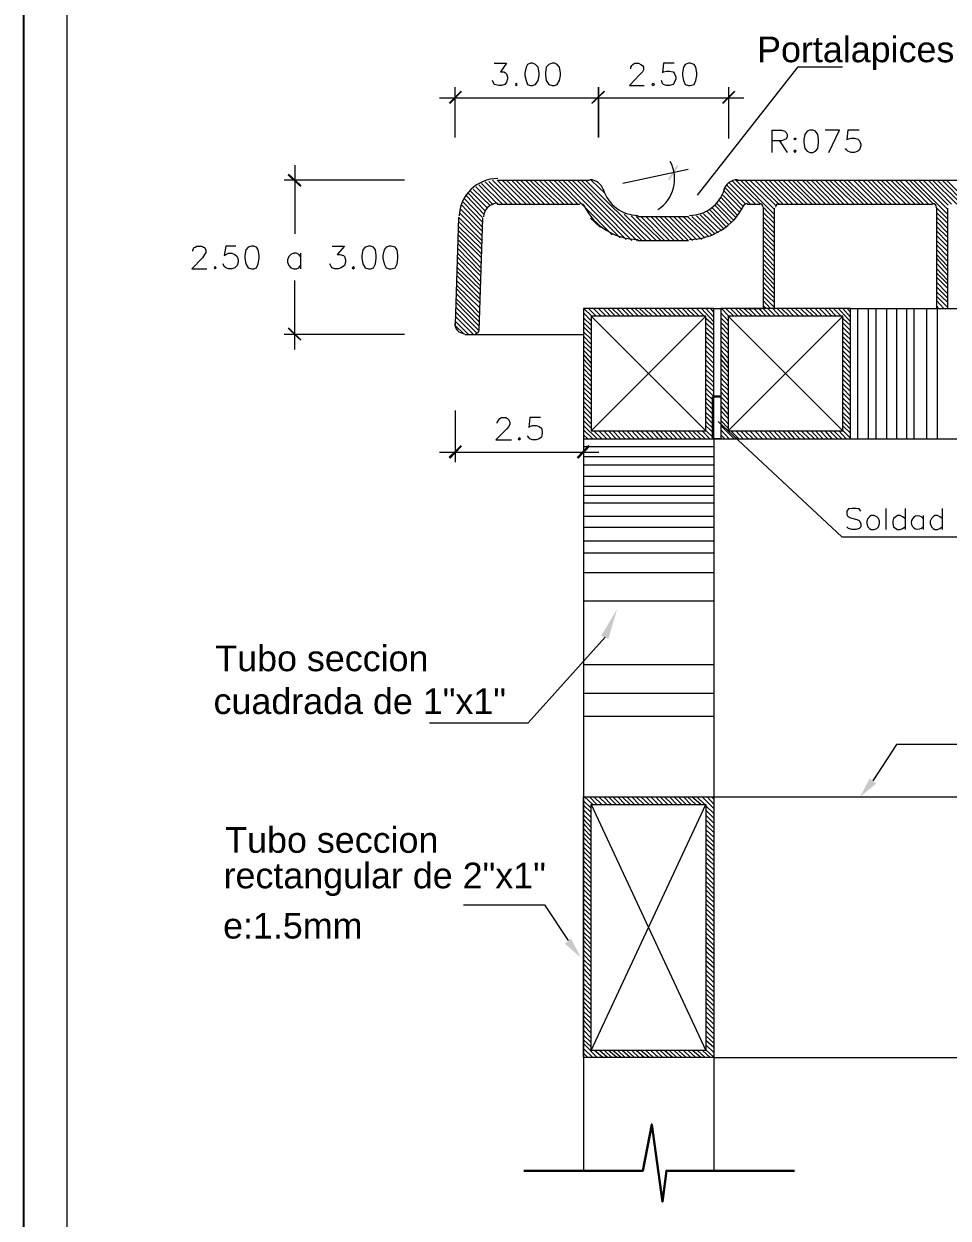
# Model space of a CAD drawing. Header units: inches. Extents: x 0.02 to 5.35, y 0.04 to 3.46.
# Drawn here: x 0.025 to 0.927, y 0.713 to 1.879 of the extents above; entities that cross this region are included whole.
import ezdxf

# ---------------------------------------------------------------- set-up
doc = ezdxf.new("R2010")
doc.units = ezdxf.units.IN
doc.header["$MEASUREMENT"] = 0
for name, color, linetype in [('PDF_PDF3_PDF8_0', 7, 'Continuous'), ('PDF_PDF3_PDF8_COTAS', 7, 'Continuous'), ('PDF_PDF3_PDF8_COTAS-01', 7, 'Continuous'), ('PDF_PDF3_PDF8_TEXTO', 7, 'Continuous'), ('PDF_Texto', 7, 'Continuous')]:
    doc.layers.add(name, color=color, linetype=linetype)
doc.layers.add('PDF_PDF3_PDF8_PROYECCION 2', color=7, linetype='Continuous', true_color=0x7f7f7f)
doc.styles.add('PDF Arial', font='arial.ttf')

msp = doc.modelspace()

# ---------------------------------------------------------------- linework, layer by layer
msp.add_lwpolyline([(0.0247, 3.4579), (5.3546, 3.4579), (5.3546, 0.038), (0.0247, 0.038)], close=True)
at = {"layer": 'PDF_PDF3_PDF8_0', "lineweight": 18}
for points in [[(0.4838, 1.8401), (0.4958, 1.8401), (0.4898, 1.8319), (0.493, 1.8319), (0.4947, 1.8308), (0.4958, 1.8298), (0.4969, 1.827), (0.4969, 1.8249), (0.4958, 1.8216), (0.4941, 1.8194), (0.4909, 1.8183), (0.4882, 1.8183), (0.4838, 1.8194), (0.4833, 1.8205), (0.4822, 1.8232)], [(0.617, 1.8347), (0.617, 1.8363), (0.6181, 1.8379), (0.6192, 1.839), (0.6208, 1.8401), (0.6246, 1.8401), (0.6268, 1.839), (0.6284, 1.8379), (0.6295, 1.8363), (0.6295, 1.8336), (0.6284, 1.8319), (0.6257, 1.8287), (0.6159, 1.8183), (0.63, 1.8183)], [(0.6594, 1.8401), (0.6491, 1.8401), (0.648, 1.8308), (0.6491, 1.8319), (0.6518, 1.8325), (0.655, 1.8325), (0.6583, 1.8319), (0.6599, 1.8298), (0.661, 1.827), (0.661, 1.8249), (0.6599, 1.8216), (0.6583, 1.8194), (0.655, 1.8183), (0.6518, 1.8183), (0.6491, 1.8194), (0.648, 1.8205), (0.6469, 1.8232)], [(0.7551, 1.7531), (0.7551, 1.7749), (0.7643, 1.7749), (0.7676, 1.7738), (0.7687, 1.7727), (0.7697, 1.7705), (0.7697, 1.7683), (0.7687, 1.7662), (0.7676, 1.7656), (0.7643, 1.7645), (0.7551, 1.7645)], [(0.8105, 1.7531), (0.8208, 1.7749), (0.8067, 1.7749)], [(0.8399, 1.7749), (0.829, 1.7749), (0.8279, 1.7656), (0.829, 1.7662), (0.8323, 1.7672), (0.8355, 1.7672), (0.8388, 1.7662), (0.8404, 1.7645), (0.8415, 1.7613), (0.8415, 1.7596), (0.8404, 1.7558), (0.8388, 1.7542), (0.8355, 1.7531), (0.8323, 1.7531), (0.829, 1.7542), (0.8279, 1.7553), (0.8268, 1.7569)], [(0.7621, 1.7645), (0.7697, 1.7531)], [(0.4871, 1.7259), (0.5768, 1.7259)], [(0.7208, 1.7259), (1.3248, 1.7259)], [(0.4871, 1.7026), (0.5675, 1.7026)], [(0.7306, 1.7026), (0.7431, 1.7026)], [(0.761, 1.7026), (0.9116, 1.7026)], [(0.6235, 1.6906), (0.6735, 1.6906)], [(0.7464, 1.6988), (0.7464, 1.6009)], [(0.7572, 1.6988), (0.7572, 1.6009)], [(0.9154, 1.6988), (0.9154, 1.6009)], [(0.9263, 1.6988), (0.9263, 1.6009)], [(0.449, 1.6895), (0.4458, 1.5851)], [(0.4724, 1.689), (0.4686, 1.5792)], [(0.6235, 1.6672), (0.6735, 1.6672)], [(0.1897, 1.6569), (0.1897, 1.658), (0.1908, 1.6602), (0.1919, 1.6607), (0.1935, 1.6618), (0.1984, 1.6618), (0.2, 1.6607), (0.2011, 1.6602), (0.2022, 1.658), (0.2022, 1.6553), (0.2011, 1.6536), (0.199, 1.6504), (0.1886, 1.6395), (0.2033, 1.6395)], [(0.2316, 1.6618), (0.2218, 1.6618), (0.2202, 1.6525), (0.2218, 1.6536), (0.2245, 1.6547), (0.2278, 1.6547), (0.2305, 1.6536), (0.2327, 1.6515), (0.2337, 1.6482), (0.2337, 1.646), (0.2327, 1.6428), (0.2305, 1.6406), (0.2278, 1.6395), (0.2245, 1.6395), (0.2218, 1.6406), (0.2202, 1.6417), (0.2191, 1.6444)], [(0.3256, 1.6618), (0.3376, 1.6618), (0.3305, 1.6536), (0.3332, 1.6536), (0.3365, 1.6525), (0.3376, 1.6515), (0.3387, 1.6482), (0.3387, 1.646), (0.3376, 1.6428), (0.3343, 1.6406), (0.3316, 1.6395), (0.3283, 1.6395), (0.3256, 1.6406), (0.3245, 1.6417), (0.3234, 1.6444)], [(0.2946, 1.6515), (0.293, 1.6536), (0.2908, 1.6547), (0.2881, 1.6547), (0.2854, 1.6536), (0.2832, 1.6515), (0.2821, 1.6482), (0.2821, 1.646), (0.2832, 1.6428), (0.2854, 1.6406), (0.2881, 1.6395), (0.2908, 1.6395), (0.293, 1.6406), (0.2946, 1.6428)], [(0.2946, 1.6547), (0.2946, 1.6395)], [(0.7273, 1.6009), (0.7371, 1.6009)], [(0.7366, 1.6009), (0.7453, 1.6009)], [(0.455, 1.5754), (0.4653, 1.5754)]]:
    msp.add_lwpolyline(points, dxfattribs=at)
for points in [[(0.5191, 1.8401), (0.5164, 1.839), (0.5148, 1.8363), (0.5137, 1.8308), (0.5137, 1.8281), (0.5148, 1.8232), (0.5164, 1.8194), (0.5191, 1.8183), (0.5213, 1.8183), (0.524, 1.8194), (0.5267, 1.8232), (0.5278, 1.8281), (0.5278, 1.8308), (0.5267, 1.8363), (0.524, 1.839), (0.5213, 1.8401)], [(0.5403, 1.8401), (0.5371, 1.839), (0.5344, 1.8363), (0.5338, 1.8308), (0.5338, 1.8281), (0.5344, 1.8232), (0.5371, 1.8194), (0.5403, 1.8183), (0.5425, 1.8183), (0.5452, 1.8194), (0.5474, 1.8232), (0.5485, 1.8281), (0.5485, 1.8308), (0.5474, 1.8363), (0.5452, 1.839), (0.5425, 1.8401)], [(0.6735, 1.8401), (0.6703, 1.839), (0.6686, 1.8363), (0.6675, 1.8308), (0.6675, 1.8281), (0.6686, 1.8232), (0.6703, 1.8194), (0.6735, 1.8183), (0.6752, 1.8183), (0.679, 1.8194), (0.6806, 1.8232), (0.6817, 1.8281), (0.6817, 1.8308), (0.6806, 1.8363), (0.679, 1.839), (0.6752, 1.8401)], [(0.505, 1.8205), (0.5045, 1.8194), (0.505, 1.8183), (0.5061, 1.8194)], [(0.6387, 1.8205), (0.6376, 1.8194), (0.6387, 1.8183), (0.6404, 1.8194)], [(0.792, 1.7749), (0.7893, 1.7738), (0.7871, 1.7705), (0.786, 1.7656), (0.786, 1.7624), (0.7871, 1.7569), (0.7893, 1.7542), (0.792, 1.7531), (0.7947, 1.7531), (0.7975, 1.7542), (0.7996, 1.7569), (0.8002, 1.7624), (0.8002, 1.7656), (0.7996, 1.7705), (0.7975, 1.7738), (0.7947, 1.7749)], [(0.7773, 1.7672), (0.7763, 1.7662), (0.7773, 1.7656), (0.7784, 1.7662)], [(0.7773, 1.7553), (0.7763, 1.7542), (0.7773, 1.7531), (0.7784, 1.7542)], [(0.2468, 1.6618), (0.2435, 1.6607), (0.2414, 1.658), (0.2403, 1.6525), (0.2403, 1.6498), (0.2414, 1.6444), (0.2435, 1.6406), (0.2468, 1.6395), (0.249, 1.6395), (0.2517, 1.6406), (0.2533, 1.6444), (0.2544, 1.6498), (0.2544, 1.6525), (0.2533, 1.658), (0.2517, 1.6607), (0.249, 1.6618)], [(0.361, 1.6618), (0.3577, 1.6607), (0.3555, 1.658), (0.3544, 1.6525), (0.3544, 1.6498), (0.3555, 1.6444), (0.3577, 1.6406), (0.361, 1.6395), (0.3631, 1.6395), (0.3658, 1.6406), (0.368, 1.6444), (0.3686, 1.6498), (0.3686, 1.6525), (0.368, 1.658), (0.3658, 1.6607), (0.3631, 1.6618)], [(0.3811, 1.6618), (0.3783, 1.6607), (0.3762, 1.658), (0.3751, 1.6525), (0.3751, 1.6498), (0.3762, 1.6444), (0.3783, 1.6406), (0.3811, 1.6395), (0.3832, 1.6395), (0.387, 1.6406), (0.3892, 1.6444), (0.3898, 1.6498), (0.3898, 1.6525), (0.3892, 1.658), (0.387, 1.6607), (0.3832, 1.6618)], [(0.2115, 1.6417), (0.2104, 1.6406), (0.2115, 1.6395), (0.2125, 1.6406)], [(0.3463, 1.6417), (0.3452, 1.6406), (0.3463, 1.6395), (0.3474, 1.6406)]]:
    msp.add_lwpolyline(points, close=True, dxfattribs=at)
at = {"layer": 'PDF_PDF3_PDF8_0', "lineweight": 13}
for points in [[(0.6822, 1.7113), (0.7806, 1.8368), (0.8236, 1.8368)], [(0.4458, 1.7678), (0.4458, 1.8167)], [(0.5855, 1.8167), (0.5855, 1.7678), (0.5855, 1.8167)], [(0.7127, 1.7667), (0.7127, 1.8167)], [(0.4305, 1.8064), (0.6001, 1.8064)], [(0.5702, 1.8064), (0.7273, 1.8064)], [(0.2892, 1.7406), (0.2892, 1.6737)], [(0.6094, 1.7232), (0.673, 1.7368)], [(0.3963, 1.7259), (0.2789, 1.7259)], [(0.2892, 1.5607), (0.2892, 1.6281)], [(0.3963, 1.5754), (0.2789, 1.5754)], [(0.7023, 1.4906), (0.823, 1.378)], [(0.4207, 1.1965), (0.517, 1.1965), (0.592, 1.2802)], [(0.9556, 1.1753), (0.8763, 1.1753), (0.8535, 1.1399)], [(0.4539, 1.0187), (0.5327, 1.0187), (0.5561, 0.9839)]]:
    msp.add_lwpolyline(points, dxfattribs=at)
at = {"layer": 'PDF_PDF3_PDF8_0', "lineweight": 5}
for points in [[(0.5708, 1.4737), (0.5708, 0.7594)], [(0.698, 1.4737), (0.698, 0.7594)], [(0.8317, 1.4737), (1.3248, 1.4737)], [(0.698, 1.1242), (1.3242, 1.1242)], [(0.698, 0.8698), (1.3242, 0.8698)]]:
    msp.add_lwpolyline(points, dxfattribs=at)
at = {"layer": 'PDF_PDF3_PDF8_0', "lineweight": 13}
msp.add_arc((0.6243, 1.7273), 0.0356, 302.5964, 28.526, dxfattribs=at)
at = {"layer": 'PDF_PDF3_PDF8_0', "lineweight": 18}
for centre, radius, start, end in [((0.4873, 1.6898), 0.0378, 90, 178.0005), ((0.577, 1.7126), 0.0139, 16.5998, 90.0003), ((0.7211, 1.7126), 0.0139, 90, 163.3997), ((0.6243, 1.7273), 0.0356, 196.6003, 270), ((0.6743, 1.7273), 0.0356, 270, 343.3997), ((0.4873, 1.6898), 0.0139, 90, 178.0005), ((0.5678, 1.6985), 0.00462, 26.3892, 90), ((0.7309, 1.6985), 0.00462, 90, 153.6108), ((0.7428, 1.6996), 0.00353, 1.3018, 90.0001), ((0.7619, 1.6996), 0.00353, 89.9999, 178.6982), ((0.9119, 1.6996), 0.00353, 1.3018, 90.0001), ((0.6243, 1.7273), 0.059, 206.3893, 269.9999), ((0.6743, 1.7273), 0.059, 270.0001, 333.6107), ((0.4547, 1.586), 0.00951, 178.006, 269.9945), ((0.4656, 1.58), 0.00353, 268.7091, 356.7097)]:
    msp.add_arc(centre, radius, start, end, dxfattribs=at)
at = {"layer": 'PDF_PDF3_PDF8_0', "transparency": 33554559}
for points in [[(0.4512, 1.8134), (0.4409, 1.8004), (0.4392, 1.8015)], [(0.4523, 1.8124), (0.4512, 1.8134), (0.4409, 1.8004)], [(0.5784, 1.8015), (0.5795, 1.8004), (0.5909, 1.8134)], [(0.5909, 1.8134), (0.5795, 1.8004), (0.5784, 1.8015)], [(0.5795, 1.8004), (0.5909, 1.8134), (0.592, 1.8124)], [(0.592, 1.8124), (0.5909, 1.8134), (0.5795, 1.8004)], [(0.7061, 1.8015), (0.7072, 1.8004), (0.7181, 1.8134)], [(0.7072, 1.8004), (0.7181, 1.8134), (0.7192, 1.8124)], [(0.6534, 1.727), (0.655, 1.7259), (0.6621, 1.7406)], [(0.655, 1.7259), (0.6621, 1.7406), (0.6637, 1.7401)], [(0.2957, 1.721), (0.2821, 1.7308), (0.2832, 1.7325)], [(0.2946, 1.7194), (0.2957, 1.721), (0.2821, 1.7308)], [(0.2832, 1.5824), (0.2821, 1.5813), (0.2957, 1.5705)], [(0.2821, 1.5813), (0.2957, 1.5705), (0.2946, 1.5694)], [(0.4512, 1.4677), (0.4409, 1.4541), (0.4392, 1.4558)], [(0.4523, 1.4661), (0.4512, 1.4677), (0.4409, 1.4541)], [(0.5643, 1.4558), (0.5659, 1.4541), (0.5757, 1.4677)], [(0.5659, 1.4541), (0.5757, 1.4677), (0.5773, 1.4661)], [(0.5882, 1.2813), (0.6039, 1.3079), (0.5952, 1.2785)], [(0.8567, 1.1372), (0.8409, 1.1242), (0.8502, 1.1421)], [(0.5588, 0.9861), (0.5681, 0.9676), (0.5528, 0.9807)]]:
    msp.add_solid(points, dxfattribs=at)
at = {"layer": 'PDF_PDF3_PDF8_COTAS', "lineweight": 5}
msp.add_lwpolyline([(0.0669, 3.4171), (5.3126, 3.4171), (5.3126, 0.0799), (0.0669, 0.0799)], close=True, dxfattribs=at)
at = {"layer": 'PDF_PDF3_PDF8_COTAS', "lineweight": 18}
for points in [[(0.5708, 1.4737), (0.698, 1.4737), (0.698, 1.6009), (0.5708, 1.6009)], [(0.705, 1.4737), (0.8317, 1.4737), (0.8317, 1.6009), (0.705, 1.6009)], [(0.5784, 1.4813), (0.6904, 1.4813), (0.6904, 1.5933), (0.5784, 1.5933)], [(0.7121, 1.4813), (0.8241, 1.4813), (0.8241, 1.5933), (0.7121, 1.5933)], [(0.5083, 1.4748), (0.5072, 1.4737), (0.5083, 1.4726), (0.5094, 1.4737)], [(0.5708, 1.1242), (0.698, 1.1242), (0.698, 0.8698), (0.5708, 0.8698)], [(0.5784, 1.1166), (0.6904, 1.1166), (0.6904, 0.8768), (0.5784, 0.8768)]]:
    msp.add_lwpolyline(points, close=True, dxfattribs=at)
at = {"layer": 'PDF_PDF3_PDF8_COTAS', "lineweight": 13}
for points in [[(0.4458, 1.5014), (0.4458, 1.4509)], [(0.5708, 1.5031), (0.5708, 1.4509)], [(0.4305, 1.4607), (0.586, 1.4607)]]:
    msp.add_lwpolyline(points, dxfattribs=at)
at = {"layer": 'PDF_PDF3_PDF8_COTAS', "lineweight": 18}
for points in [[(0.4865, 1.4889), (0.4865, 1.4895), (0.4882, 1.4922), (0.4892, 1.4933), (0.4909, 1.4944), (0.4952, 1.4944), (0.4969, 1.4933), (0.4979, 1.4922), (0.499, 1.4895), (0.499, 1.4878), (0.4979, 1.4857), (0.4958, 1.4829), (0.4854, 1.4726), (0.5007, 1.4726)], [(0.5289, 1.4944), (0.5186, 1.4944), (0.5175, 1.4846), (0.5186, 1.4857), (0.5213, 1.4867), (0.5246, 1.4867), (0.5278, 1.4857), (0.53, 1.484), (0.5306, 1.4808), (0.5306, 1.4791), (0.53, 1.4753), (0.5278, 1.4737), (0.5246, 1.4726), (0.5213, 1.4726), (0.5186, 1.4737), (0.5175, 1.4748), (0.5164, 1.4764)]]:
    msp.add_lwpolyline(points, dxfattribs=at)
at = {"layer": 'PDF_PDF3_PDF8_COTAS', "lineweight": 30}
msp.add_lwpolyline([(0.5126, 0.7594), (0.6289, 0.7594), (0.6376, 0.8045), (0.648, 0.729), (0.6518, 0.7594), (0.7768, 0.7594)], dxfattribs=at)
at = {"layer": 'PDF_PDF3_PDF8_COTAS-01', "lineweight": 13}
for points in [[(0.5055, 1.7026), (0.4822, 1.7259)], [(0.5099, 1.7026), (0.4865, 1.7259)], [(0.5148, 1.7026), (0.4914, 1.7259)], [(0.5191, 1.7026), (0.4958, 1.7259)], [(0.5235, 1.7026), (0.5007, 1.7259)], [(0.5284, 1.7026), (0.505, 1.7259)], [(0.5327, 1.7026), (0.5094, 1.7259)], [(0.5376, 1.7026), (0.5142, 1.7259)], [(0.5425, 1.7026), (0.5186, 1.7259)], [(0.5469, 1.7026), (0.5229, 1.7259)], [(0.5518, 1.7026), (0.5278, 1.7259)], [(0.5561, 1.7026), (0.5322, 1.7259)], [(0.5605, 1.7026), (0.5371, 1.7259)], [(0.5653, 1.7026), (0.542, 1.7259)], [(0.599, 1.6727), (0.5463, 1.7259)], [(0.6067, 1.6699), (0.5507, 1.7259)], [(0.6126, 1.6683), (0.5556, 1.7259)], [(0.6181, 1.6672), (0.5599, 1.7259)], [(0.623, 1.6672), (0.5648, 1.7259)], [(0.6279, 1.6672), (0.5686, 1.7259)], [(0.6322, 1.6672), (0.573, 1.7259)], [(0.592, 1.7129), (0.5784, 1.7259)], [(0.7388, 1.7026), (0.7159, 1.7254)], [(0.7436, 1.7026), (0.7197, 1.7259)], [(0.7572, 1.6928), (0.7241, 1.7259)], [(0.7572, 1.6977), (0.7284, 1.7259)], [(0.7583, 1.7015), (0.7333, 1.7259)], [(0.7616, 1.7026), (0.7382, 1.7259)], [(0.7659, 1.7026), (0.7431, 1.7259)], [(0.7708, 1.7026), (0.7475, 1.7259)], [(0.7752, 1.7026), (0.7518, 1.7259)], [(0.7801, 1.7026), (0.7567, 1.7259)], [(0.785, 1.7026), (0.761, 1.7259)], [(0.7893, 1.7026), (0.7654, 1.7259)], [(0.7942, 1.7026), (0.7703, 1.7259)], [(0.798, 1.7026), (0.7746, 1.7259)], [(0.8024, 1.7026), (0.779, 1.7259)], [(0.8072, 1.7026), (0.7844, 1.7259)], [(0.8116, 1.7026), (0.7882, 1.7259)], [(0.8159, 1.7026), (0.7931, 1.7259)], [(0.8208, 1.7026), (0.7975, 1.7259)], [(0.8252, 1.7026), (0.8018, 1.7259)], [(0.8295, 1.7026), (0.8067, 1.7259)], [(0.835, 1.7026), (0.8111, 1.7259)], [(0.8393, 1.7026), (0.8154, 1.7259)], [(0.8442, 1.7026), (0.8203, 1.7259)], [(0.8486, 1.7026), (0.8246, 1.7259)], [(0.8529, 1.7026), (0.829, 1.7259)], [(0.8578, 1.7026), (0.8344, 1.7259)], [(0.8621, 1.7026), (0.8388, 1.7259)], [(0.8665, 1.7026), (0.8437, 1.7259)], [(0.8714, 1.7026), (0.848, 1.7259)], [(0.8757, 1.7026), (0.8524, 1.7259)], [(0.8801, 1.7026), (0.8573, 1.7259)], [(0.8855, 1.7026), (0.8616, 1.7259)], [(0.8899, 1.7026), (0.866, 1.7259)], [(0.8948, 1.7026), (0.8708, 1.7259)], [(0.8991, 1.7026), (0.8752, 1.7259)], [(0.9029, 1.7026), (0.8795, 1.7259)], [(0.9078, 1.7026), (0.885, 1.7259)], [(0.9127, 1.7026), (0.8893, 1.7259)], [(0.9263, 1.6928), (0.8931, 1.7259)], [(0.9263, 1.6977), (0.898, 1.7259)], [(0.9268, 1.7015), (0.9024, 1.7259)], [(0.9301, 1.7026), (0.9073, 1.7259)], [(0.9355, 1.7026), (0.9116, 1.7259)], [(0.9399, 1.7026), (0.916, 1.7259)], [(0.9442, 1.7026), (0.9209, 1.7259)], [(0.9491, 1.7026), (0.9252, 1.7259)], [(0.4751, 1.696), (0.4583, 1.7134)], [(0.4773, 1.6988), (0.4604, 1.7156)], [(0.48, 1.7009), (0.4631, 1.7172)], [(0.4827, 1.702), (0.4659, 1.7194)], [(0.4871, 1.7026), (0.4686, 1.7216)], [(0.492, 1.7026), (0.4713, 1.7227)], [(0.4963, 1.7026), (0.4751, 1.7243)], [(0.5012, 1.7026), (0.4784, 1.7248)], [(0.7252, 1.6977), (0.7078, 1.7156)], [(0.7262, 1.7009), (0.7089, 1.7189)], [(0.7295, 1.7026), (0.7105, 1.7216)], [(0.7339, 1.7026), (0.7127, 1.7238)], [(0.4724, 1.6803), (0.4517, 1.702)], [(0.4724, 1.6852), (0.4534, 1.7047)], [(0.4724, 1.6895), (0.4544, 1.708)], [(0.4735, 1.6928), (0.4566, 1.7107)], [(0.7176, 1.6868), (0.7007, 1.7036)], [(0.7197, 1.6895), (0.7029, 1.7064)], [(0.7214, 1.6917), (0.705, 1.7096)], [(0.7235, 1.6944), (0.7061, 1.7123)], [(0.4718, 1.6672), (0.449, 1.6901)], [(0.4718, 1.6721), (0.4501, 1.6939)], [(0.4718, 1.6765), (0.4506, 1.6982)], [(0.6371, 1.6672), (0.6105, 1.6928)], [(0.642, 1.6672), (0.6175, 1.6911)], [(0.6463, 1.6672), (0.6224, 1.6906)], [(0.6501, 1.6672), (0.6268, 1.6906)], [(0.655, 1.6672), (0.6317, 1.6906)], [(0.6594, 1.6672), (0.6366, 1.6906)], [(0.6637, 1.6672), (0.6409, 1.6906)], [(0.6686, 1.6672), (0.6453, 1.6906)], [(0.673, 1.6672), (0.6496, 1.6906)], [(0.6773, 1.6672), (0.6545, 1.6906)], [(0.6817, 1.6678), (0.6588, 1.6906)], [(0.686, 1.6683), (0.6632, 1.6906)], [(0.6893, 1.6699), (0.6681, 1.6906)], [(0.6931, 1.671), (0.6724, 1.6906)], [(0.6964, 1.6721), (0.6768, 1.6906)], [(0.6996, 1.6732), (0.6811, 1.6911)], [(0.7023, 1.6748), (0.6849, 1.6922)], [(0.7056, 1.6765), (0.6882, 1.6933)], [(0.7083, 1.6781), (0.6915, 1.6955)], [(0.7105, 1.6803), (0.6942, 1.6971)], [(0.7127, 1.6824), (0.6969, 1.6988)], [(0.7154, 1.6846), (0.6991, 1.7015)], [(0.7572, 1.6884), (0.7464, 1.6998)], [(0.7572, 1.6841), (0.7464, 1.6944)], [(0.7572, 1.6792), (0.7464, 1.6901)], [(0.9263, 1.6884), (0.9149, 1.6998)], [(0.9263, 1.6841), (0.9154, 1.6944)], [(0.9263, 1.6792), (0.9154, 1.6901)], [(0.4718, 1.6634), (0.449, 1.6857)], [(0.4713, 1.6591), (0.449, 1.6808)], [(0.5876, 1.6797), (0.5778, 1.689)], [(0.7572, 1.6748), (0.7464, 1.6857)], [(0.7572, 1.6705), (0.7464, 1.6808)], [(0.9263, 1.6748), (0.9154, 1.6857)], [(0.9263, 1.6705), (0.9154, 1.6808)], [(0.4713, 1.6542), (0.4485, 1.677)], [(0.4713, 1.6504), (0.4485, 1.6727)], [(0.4708, 1.6455), (0.4485, 1.6678)], [(0.7572, 1.6656), (0.7464, 1.6765)], [(0.7572, 1.6612), (0.7464, 1.6721)], [(0.7572, 1.6569), (0.7464, 1.6672)], [(0.9263, 1.6656), (0.9154, 1.6765)], [(0.9263, 1.6612), (0.9154, 1.6721)], [(0.9263, 1.6569), (0.9154, 1.6672)], [(0.4708, 1.6362), (0.4479, 1.6596)], [(0.4708, 1.6406), (0.4485, 1.664)], [(0.7572, 1.652), (0.7464, 1.6629)], [(0.7572, 1.6471), (0.7464, 1.6585)], [(0.9263, 1.652), (0.9154, 1.6629)], [(0.9263, 1.6471), (0.9154, 1.6585)], [(0.4708, 1.6324), (0.4479, 1.6547)], [(0.4702, 1.6275), (0.4479, 1.6509)], [(0.4702, 1.6232), (0.4479, 1.646)], [(0.7572, 1.6422), (0.7464, 1.6536)], [(0.7572, 1.6379), (0.7464, 1.6487)], [(0.7572, 1.6335), (0.7464, 1.6444)], [(0.9263, 1.6422), (0.9154, 1.6536)], [(0.9263, 1.6379), (0.9154, 1.6498)], [(0.9263, 1.6335), (0.9154, 1.6449)], [(0.4702, 1.6194), (0.4474, 1.6411)], [(0.4702, 1.6145), (0.4474, 1.6373)], [(0.4697, 1.6101), (0.4474, 1.633)], [(0.7572, 1.6286), (0.7464, 1.64)], [(0.7572, 1.6243), (0.7464, 1.6357)], [(0.9263, 1.6286), (0.9154, 1.64)], [(0.9263, 1.6248), (0.9154, 1.6357)], [(0.4697, 1.6063), (0.4468, 1.6281)], [(0.4697, 1.6014), (0.4468, 1.6237)], [(0.7572, 1.6199), (0.7464, 1.6313)], [(0.7572, 1.6156), (0.7464, 1.6265)], [(0.7572, 1.6112), (0.7464, 1.6221)], [(0.9263, 1.6205), (0.9154, 1.6313)], [(0.9263, 1.6156), (0.9154, 1.6265)], [(0.9263, 1.6112), (0.9154, 1.6221)], [(0.4691, 1.5879), (0.4463, 1.6107)], [(0.4691, 1.5966), (0.4468, 1.6199)], [(0.4691, 1.5922), (0.4468, 1.615)], [(0.7572, 1.6069), (0.7464, 1.6172)], [(0.7572, 1.602), (0.7464, 1.6129)], [(0.7534, 1.6009), (0.7464, 1.6085)], [(0.9263, 1.6069), (0.9154, 1.6172)], [(0.9263, 1.602), (0.9154, 1.6129)], [(0.9225, 1.6009), (0.9154, 1.6085)], [(0.4691, 1.5835), (0.4463, 1.6069)], [(0.4686, 1.5792), (0.4463, 1.602)], [(0.467, 1.5764), (0.4463, 1.5971)], [(0.5789, 1.5933), (0.5713, 1.6009)], [(0.5833, 1.5933), (0.5757, 1.6009)], [(0.5882, 1.5933), (0.5806, 1.6009)], [(0.5931, 1.5933), (0.5855, 1.6009)], [(0.5974, 1.5933), (0.5903, 1.6009)], [(0.6023, 1.5933), (0.5947, 1.6009)], [(0.6067, 1.5933), (0.599, 1.6009)], [(0.611, 1.5933), (0.6039, 1.6009)], [(0.6159, 1.5933), (0.6083, 1.6009)], [(0.6202, 1.5933), (0.6126, 1.6009)], [(0.6246, 1.5933), (0.6175, 1.6009)], [(0.6295, 1.5933), (0.6213, 1.6009)], [(0.6338, 1.5933), (0.6257, 1.6009)], [(0.6382, 1.5933), (0.6306, 1.6009)], [(0.6431, 1.5933), (0.6355, 1.6009)], [(0.6474, 1.5933), (0.6404, 1.6009)], [(0.6518, 1.5933), (0.6447, 1.6009)], [(0.6567, 1.5933), (0.6491, 1.6009)], [(0.661, 1.5933), (0.654, 1.6009)], [(0.6659, 1.5933), (0.6583, 1.6009)], [(0.6703, 1.5933), (0.6626, 1.6009)], [(0.6746, 1.5933), (0.6675, 1.6009)], [(0.6795, 1.5933), (0.6719, 1.6009)], [(0.6838, 1.5933), (0.6762, 1.6009)], [(0.6887, 1.5933), (0.6811, 1.6009)], [(0.698, 1.5879), (0.686, 1.6009)], [(0.698, 1.5922), (0.6904, 1.6009)], [(0.698, 1.5971), (0.6953, 1.6009)], [(0.698, 1.6009), (0.705, 1.6009)], [(0.7127, 1.5933), (0.7056, 1.6009)], [(0.7176, 1.5933), (0.7099, 1.6009)], [(0.7219, 1.5933), (0.7143, 1.6009)], [(0.7262, 1.5933), (0.7192, 1.6009)], [(0.7311, 1.5933), (0.723, 1.6009)], [(0.736, 1.5933), (0.7273, 1.6009)], [(0.7398, 1.5933), (0.7322, 1.6009)], [(0.7447, 1.5933), (0.7371, 1.6009)], [(0.7491, 1.5933), (0.742, 1.6009)], [(0.7491, 1.6009), (0.7464, 1.6036)], [(0.7534, 1.5933), (0.7464, 1.6009)], [(0.7583, 1.5933), (0.7507, 1.6009)], [(0.7627, 1.5933), (0.7556, 1.6009)], [(0.7676, 1.5933), (0.76, 1.6009)], [(0.7719, 1.5933), (0.7643, 1.6009)], [(0.7763, 1.5933), (0.7692, 1.6009)], [(0.7812, 1.5933), (0.7735, 1.6009)], [(0.786, 1.5933), (0.7779, 1.6009)], [(0.7904, 1.5933), (0.7828, 1.6009)], [(0.7953, 1.5933), (0.7877, 1.6009)], [(0.7996, 1.5933), (0.792, 1.6009)], [(0.804, 1.5933), (0.7969, 1.6009)], [(0.8089, 1.5933), (0.8013, 1.6009)], [(0.8132, 1.5933), (0.8062, 1.6009)], [(0.8176, 1.5933), (0.8105, 1.6009)], [(0.8225, 1.5933), (0.8149, 1.6009)], [(0.8317, 1.5879), (0.8197, 1.6009)], [(0.8317, 1.5922), (0.8241, 1.6009)], [(0.8317, 1.5971), (0.8284, 1.6009)], [(0.8317, 1.6009), (1.3248, 1.6009), (1.2992, 1.6009)], [(0.9176, 1.6009), (0.9154, 1.6036)], [(0.4637, 1.5754), (0.4458, 1.5933)], [(0.4588, 1.5754), (0.4458, 1.5884)], [(0.5784, 1.5889), (0.5708, 1.5966)], [(0.5784, 1.5846), (0.5708, 1.5917)], [(0.5784, 1.5797), (0.5708, 1.5873)], [(0.5784, 1.4813), (0.6904, 1.5933)], [(0.5784, 1.5933), (0.6904, 1.4813)], [(0.698, 1.5841), (0.6904, 1.5911)], [(0.698, 1.5792), (0.6904, 1.5868)], [(0.7121, 1.5889), (0.705, 1.5966)], [(0.7121, 1.5846), (0.705, 1.5917)], [(0.7121, 1.5797), (0.705, 1.5873)], [(0.7121, 1.4813), (0.8241, 1.5933)], [(0.7121, 1.5933), (0.8241, 1.4813)], [(0.8317, 1.5841), (0.8241, 1.5911)], [(0.8317, 1.5792), (0.8241, 1.5868)], [(0.4544, 1.5759), (0.4458, 1.5841)], [(0.5784, 1.5754), (0.5708, 1.583)], [(0.5784, 1.571), (0.5708, 1.5781)], [(0.5784, 1.5661), (0.5708, 1.5737)], [(0.698, 1.5748), (0.6904, 1.5824)], [(0.698, 1.5705), (0.6904, 1.5775)], [(0.7121, 1.5754), (0.705, 1.583)], [(0.7121, 1.571), (0.705, 1.5781)], [(0.7121, 1.5661), (0.705, 1.5737)], [(0.8317, 1.5748), (0.8241, 1.5824)], [(0.8317, 1.5705), (0.8241, 1.5775)], [(0.5784, 1.5618), (0.5708, 1.5694)], [(0.5784, 1.5574), (0.5708, 1.5645)], [(0.698, 1.5656), (0.6904, 1.5732)], [(0.698, 1.5612), (0.6904, 1.5688)], [(0.698, 1.5569), (0.6904, 1.5639)], [(0.7121, 1.5618), (0.705, 1.5694)], [(0.7121, 1.5574), (0.705, 1.5645)], [(0.8317, 1.5656), (0.8241, 1.5732)], [(0.8317, 1.5612), (0.8241, 1.5688)], [(0.8317, 1.5569), (0.8241, 1.5639)], [(0.5784, 1.5525), (0.5708, 1.5601)], [(0.5784, 1.5476), (0.5708, 1.5563)], [(0.5784, 1.5433), (0.5708, 1.5514)], [(0.698, 1.552), (0.6904, 1.5596)], [(0.698, 1.5471), (0.6904, 1.5552)], [(0.698, 1.5427), (0.6904, 1.5503)], [(0.7121, 1.5525), (0.705, 1.5601)], [(0.7121, 1.5476), (0.705, 1.5563)], [(0.7121, 1.5433), (0.705, 1.5514)], [(0.8317, 1.552), (0.8241, 1.5596)], [(0.8317, 1.5471), (0.8241, 1.5552)], [(0.8317, 1.5427), (0.8241, 1.5503)], [(0.5784, 1.5389), (0.5708, 1.5465)], [(0.5784, 1.5346), (0.5708, 1.5422)], [(0.698, 1.5378), (0.6904, 1.5455)], [(0.698, 1.5335), (0.6904, 1.5406)], [(0.7121, 1.5389), (0.705, 1.5465)], [(0.7121, 1.5346), (0.705, 1.5422)], [(0.8317, 1.5378), (0.8241, 1.5455)], [(0.8317, 1.5335), (0.8241, 1.5406)], [(0.5784, 1.5302), (0.5708, 1.5373)], [(0.5784, 1.5253), (0.5708, 1.533)], [(0.5784, 1.521), (0.5708, 1.5281)], [(0.698, 1.5286), (0.6904, 1.5362)], [(0.698, 1.5243), (0.6904, 1.5319)], [(0.698, 1.5199), (0.6904, 1.527)], [(0.7121, 1.5302), (0.705, 1.5373)], [(0.7121, 1.5253), (0.705, 1.533)], [(0.7121, 1.521), (0.705, 1.5281)], [(0.8317, 1.5286), (0.8241, 1.5362)], [(0.8317, 1.5243), (0.8241, 1.5319)], [(0.8317, 1.5199), (0.8241, 1.527)], [(0.5784, 1.5166), (0.5708, 1.5237)], [(0.5784, 1.5118), (0.5708, 1.5194)], [(0.698, 1.515), (0.6904, 1.5226)], [(0.698, 1.5107), (0.6904, 1.5183)], [(0.698, 1.5156), (0.705, 1.5156)], [(0.7121, 1.5166), (0.705, 1.5237)], [(0.7121, 1.5118), (0.705, 1.5194)], [(0.8317, 1.515), (0.8241, 1.5226)], [(0.8317, 1.5107), (0.8241, 1.5183)], [(0.5784, 1.5074), (0.5708, 1.5145)], [(0.5784, 1.5025), (0.5708, 1.5101)], [(0.5784, 1.4976), (0.5708, 1.5058)], [(0.698, 1.5063), (0.6904, 1.5134)], [(0.698, 1.5014), (0.6904, 1.509)], [(0.698, 1.4965), (0.6904, 1.5047)], [(0.7121, 1.5074), (0.705, 1.5145)], [(0.7121, 1.5025), (0.705, 1.5101)], [(0.7121, 1.4976), (0.705, 1.5058)], [(0.8317, 1.5063), (0.8241, 1.5134)], [(0.8317, 1.5014), (0.8241, 1.509)], [(0.8317, 1.4965), (0.8241, 1.5047)], [(0.5784, 1.4933), (0.5708, 1.5009)], [(0.5784, 1.4884), (0.5708, 1.496)], [(0.698, 1.4922), (0.6904, 1.4992)], [(0.698, 1.4873), (0.6904, 1.4954)], [(0.7121, 1.4933), (0.705, 1.5009)], [(0.7121, 1.4884), (0.705, 1.496)], [(0.8317, 1.4922), (0.8241, 1.4992)], [(0.8317, 1.4873), (0.8241, 1.4954)], [(0.5784, 1.484), (0.5708, 1.4916)], [(0.5844, 1.4737), (0.5708, 1.4867)], [(0.58, 1.4737), (0.5708, 1.4824)], [(0.5887, 1.4737), (0.5811, 1.4813)], [(0.5936, 1.4737), (0.586, 1.4813)], [(0.598, 1.4737), (0.5909, 1.4813)], [(0.6029, 1.4737), (0.5952, 1.4813)], [(0.6072, 1.4737), (0.5996, 1.4813)], [(0.6116, 1.4737), (0.6045, 1.4813)], [(0.6164, 1.4737), (0.6088, 1.4813)], [(0.6208, 1.4737), (0.6132, 1.4813)], [(0.6251, 1.4737), (0.6181, 1.4813)], [(0.63, 1.4737), (0.6224, 1.4813)], [(0.6349, 1.4737), (0.6268, 1.4813)], [(0.6393, 1.4737), (0.6317, 1.4813)], [(0.6442, 1.4737), (0.6366, 1.4813)], [(0.6485, 1.4737), (0.6414, 1.4813)], [(0.6534, 1.4737), (0.6458, 1.4813)], [(0.6578, 1.4737), (0.6501, 1.4813)], [(0.6621, 1.4737), (0.655, 1.4813)], [(0.667, 1.4737), (0.6594, 1.4813)], [(0.6713, 1.4737), (0.6637, 1.4813)], [(0.6757, 1.4737), (0.6686, 1.4813)], [(0.6806, 1.4737), (0.673, 1.4813)], [(0.6855, 1.4737), (0.6773, 1.4813)], [(0.6898, 1.4737), (0.6817, 1.4813)], [(0.6942, 1.4737), (0.6866, 1.4813)], [(0.698, 1.4829), (0.6904, 1.4906)], [(0.698, 1.4791), (0.6904, 1.4862)], [(0.698, 1.4742), (0.6904, 1.4819)], [(0.7121, 1.484), (0.705, 1.4916)], [(0.7181, 1.4737), (0.705, 1.4867)], [(0.7132, 1.4737), (0.705, 1.4824)], [(0.7224, 1.4737), (0.7148, 1.4813)], [(0.7268, 1.4737), (0.7197, 1.4813)], [(0.7317, 1.4737), (0.7241, 1.4813)], [(0.7366, 1.4737), (0.7284, 1.4813)], [(0.7409, 1.4737), (0.7333, 1.4813)], [(0.7458, 1.4737), (0.7382, 1.4813)], [(0.7502, 1.4737), (0.7431, 1.4813)], [(0.7551, 1.4737), (0.7475, 1.4813)], [(0.7594, 1.4737), (0.7518, 1.4813)], [(0.7638, 1.4737), (0.7567, 1.4813)], [(0.7687, 1.4737), (0.761, 1.4813)], [(0.773, 1.4737), (0.7654, 1.4813)], [(0.7773, 1.4737), (0.7703, 1.4813)], [(0.7822, 1.4737), (0.7746, 1.4813)], [(0.7871, 1.4737), (0.779, 1.4813)], [(0.7915, 1.4737), (0.7833, 1.4813)], [(0.7964, 1.4737), (0.7882, 1.4813)], [(0.8002, 1.4737), (0.7931, 1.4813)], [(0.8045, 1.4737), (0.7975, 1.4813)], [(0.8094, 1.4737), (0.8018, 1.4813)], [(0.8138, 1.4737), (0.8067, 1.4813)], [(0.8187, 1.4737), (0.8111, 1.4813)], [(0.823, 1.4737), (0.8154, 1.4813)], [(0.8274, 1.4737), (0.8203, 1.4813)], [(0.8317, 1.4829), (0.8241, 1.4906)], [(0.8317, 1.4791), (0.8241, 1.4862)], [(0.8317, 1.4742), (0.8241, 1.4819)], [(0.5751, 1.4737), (0.5708, 1.4775)], [(0.698, 1.4737), (0.705, 1.4737)], [(0.7089, 1.4737), (0.705, 1.4775)], [(0.823, 1.378), (1.0361, 1.378)], [(0.5784, 1.1133), (0.5708, 1.1204)], [(0.58, 1.1166), (0.5719, 1.1242)], [(0.5838, 1.1166), (0.5768, 1.1242)], [(0.5887, 1.1166), (0.5811, 1.1242)], [(0.5936, 1.1166), (0.586, 1.1242)], [(0.598, 1.1166), (0.5909, 1.1242)], [(0.6029, 1.1166), (0.5952, 1.1242)], [(0.6072, 1.1166), (0.5996, 1.1242)], [(0.6116, 1.1166), (0.6045, 1.1242)], [(0.6164, 1.1166), (0.6088, 1.1242)], [(0.6208, 1.1166), (0.6132, 1.1242)], [(0.6251, 1.1166), (0.6181, 1.1242)], [(0.63, 1.1166), (0.6224, 1.1242)], [(0.6349, 1.1166), (0.6268, 1.1242)], [(0.6393, 1.1166), (0.6317, 1.1242)], [(0.6442, 1.1166), (0.6366, 1.1242)], [(0.6485, 1.1166), (0.6414, 1.1242)], [(0.6534, 1.1166), (0.6458, 1.1242)], [(0.6578, 1.1166), (0.6501, 1.1242)], [(0.6621, 1.1166), (0.655, 1.1242)], [(0.667, 1.1166), (0.6594, 1.1242)], [(0.6713, 1.1166), (0.6637, 1.1242)], [(0.6757, 1.1166), (0.6686, 1.1242)], [(0.6806, 1.1166), (0.6724, 1.1242)], [(0.6855, 1.1166), (0.6768, 1.1242)], [(0.6893, 1.1166), (0.6817, 1.1242)], [(0.698, 1.1127), (0.6866, 1.1242)], [(0.698, 1.1171), (0.6915, 1.1242)], [(0.698, 1.122), (0.6958, 1.1242)], [(0.5784, 1.1089), (0.5708, 1.116)], [(0.5784, 1.1041), (0.5708, 1.1117)], [(0.5784, 0.8768), (0.6904, 1.1166)], [(0.5784, 1.1166), (0.6904, 0.8768)], [(0.698, 1.1079), (0.6904, 1.1155)], [(0.698, 1.1035), (0.6904, 1.1111)], [(0.5784, 1.0992), (0.5708, 1.1068)], [(0.5784, 1.0943), (0.5708, 1.1024)], [(0.5784, 1.0899), (0.5708, 1.0981)], [(0.698, 1.0986), (0.6904, 1.1062)], [(0.698, 1.0937), (0.6904, 1.1019)], [(0.698, 1.0894), (0.6904, 1.097)], [(0.5784, 1.0856), (0.5708, 1.0932)], [(0.5784, 1.0812), (0.5708, 1.0888)], [(0.5784, 1.0769), (0.5708, 1.0845)], [(0.698, 1.085), (0.6904, 1.0921)], [(0.698, 1.0801), (0.6904, 1.0877)], [(0.5784, 1.0725), (0.5708, 1.0796)], [(0.5784, 1.0676), (0.5708, 1.0752)], [(0.698, 1.0758), (0.6904, 1.0834)], [(0.698, 1.0714), (0.6904, 1.0785)], [(0.698, 1.0665), (0.6904, 1.0742)], [(0.5784, 1.0633), (0.5708, 1.0709)], [(0.5784, 1.0589), (0.5708, 1.066)], [(0.5784, 1.054), (0.5708, 1.0617)], [(0.698, 1.0622), (0.6904, 1.0693)], [(0.698, 1.0578), (0.6904, 1.0649)], [(0.5784, 1.0491), (0.5708, 1.0568)], [(0.5784, 1.0443), (0.5708, 1.0524)], [(0.698, 1.053), (0.6904, 1.0606)], [(0.698, 1.0481), (0.6904, 1.0557)], [(0.698, 1.0432), (0.6904, 1.0513)], [(0.5784, 1.0399), (0.5708, 1.0475)], [(0.5784, 1.0356), (0.5708, 1.0426)], [(0.5784, 1.0307), (0.5708, 1.0383)], [(0.698, 1.0388), (0.6904, 1.0464)], [(0.698, 1.0345), (0.6904, 1.0415)], [(0.698, 1.0296), (0.6904, 1.0377)], [(0.5784, 1.0263), (0.5708, 1.0339)], [(0.5784, 1.022), (0.5708, 1.029)], [(0.698, 1.0252), (0.6904, 1.0334)], [(0.698, 1.0214), (0.6904, 1.0285)], [(0.5784, 1.0171), (0.5708, 1.0247)], [(0.5784, 1.0127), (0.5708, 1.0203)], [(0.5784, 1.0084), (0.5708, 1.0154)], [(0.698, 1.0165), (0.6904, 1.0241)], [(0.698, 1.0122), (0.6904, 1.0198)], [(0.698, 1.0078), (0.6904, 1.0149)], [(0.5784, 1.0035), (0.5708, 1.0111)], [(0.5784, 0.9986), (0.5708, 1.0062)], [(0.698, 1.0029), (0.6904, 1.0106)], [(0.698, 0.998), (0.6904, 1.0057)], [(0.5784, 0.9942), (0.5708, 1.0019)], [(0.5784, 0.9894), (0.5708, 0.997)], [(0.5784, 0.985), (0.5708, 0.9921)], [(0.698, 0.9932), (0.6904, 1.0013)], [(0.698, 0.9888), (0.6904, 0.9964)], [(0.698, 0.9845), (0.6904, 0.9915)], [(0.5784, 0.9801), (0.5708, 0.9883)], [(0.5784, 0.9758), (0.5708, 0.9839)], [(0.5784, 0.972), (0.5708, 0.979)], [(0.698, 0.9796), (0.6904, 0.9872)], [(0.698, 0.9752), (0.6904, 0.9828)], [(0.5784, 0.9671), (0.5708, 0.9747)], [(0.5784, 0.9627), (0.5708, 0.9703)], [(0.698, 0.9709), (0.6904, 0.9779)], [(0.698, 0.966), (0.6904, 0.9736)], [(0.698, 0.9616), (0.6904, 0.9692)], [(0.5784, 0.9584), (0.5708, 0.9654)], [(0.5784, 0.9535), (0.5708, 0.9611)], [(0.5784, 0.9486), (0.5708, 0.9567)], [(0.698, 0.9573), (0.6904, 0.9643)], [(0.698, 0.9524), (0.6904, 0.96)], [(0.5784, 0.9442), (0.5708, 0.9518)], [(0.5784, 0.9393), (0.5708, 0.947)], [(0.698, 0.9475), (0.6904, 0.9551)], [(0.698, 0.9431), (0.6904, 0.9508)], [(0.698, 0.9383), (0.6904, 0.9459)], [(0.5784, 0.935), (0.5708, 0.9421)], [(0.5784, 0.9306), (0.5708, 0.9377)], [(0.5784, 0.9258), (0.5708, 0.9334)], [(0.698, 0.9339), (0.6904, 0.941)], [(0.698, 0.929), (0.6904, 0.9366)], [(0.5784, 0.9214), (0.5708, 0.9285)], [(0.5784, 0.9165), (0.5708, 0.9241)], [(0.698, 0.9247), (0.6904, 0.9323)], [(0.698, 0.9203), (0.6904, 0.9279)], [(0.698, 0.9154), (0.6904, 0.9236)], [(0.5784, 0.9122), (0.5708, 0.9198)], [(0.5784, 0.9078), (0.5708, 0.9149)], [(0.5784, 0.9029), (0.5708, 0.9105)], [(0.698, 0.9116), (0.6904, 0.9192)], [(0.698, 0.9073), (0.6904, 0.9143)], [(0.698, 0.9024), (0.6904, 0.91)], [(0.5784, 0.898), (0.5708, 0.9062)], [(0.5784, 0.8937), (0.5708, 0.9013)], [(0.698, 0.8975), (0.6904, 0.9056)], [(0.698, 0.8931), (0.6904, 0.9007)], [(0.5784, 0.8888), (0.5708, 0.8964)], [(0.5784, 0.8844), (0.5708, 0.8915)], [(0.5784, 0.8801), (0.5708, 0.8872)], [(0.698, 0.8882), (0.6904, 0.8959)], [(0.698, 0.8839), (0.6904, 0.891)], [(0.698, 0.8795), (0.6904, 0.8866)], [(0.5844, 0.8698), (0.5708, 0.8834)], [(0.58, 0.8698), (0.5708, 0.8785)], [(0.5751, 0.8698), (0.5708, 0.8741)], [(0.5898, 0.8698), (0.5817, 0.8768)], [(0.5942, 0.8698), (0.5865, 0.8768)], [(0.5985, 0.8698), (0.5914, 0.8768)], [(0.6034, 0.8698), (0.5952, 0.8768)], [(0.6077, 0.8698), (0.5996, 0.8768)], [(0.6116, 0.8698), (0.6045, 0.8768)], [(0.6164, 0.8698), (0.6088, 0.8768)], [(0.6208, 0.8698), (0.6132, 0.8768)], [(0.6251, 0.8698), (0.6181, 0.8768)], [(0.63, 0.8698), (0.6224, 0.8768)], [(0.6349, 0.8698), (0.6268, 0.8768)], [(0.6393, 0.8698), (0.6317, 0.8768)], [(0.6442, 0.8698), (0.6366, 0.8768)], [(0.6485, 0.8698), (0.6414, 0.8768)], [(0.6534, 0.8698), (0.6458, 0.8768)], [(0.6578, 0.8698), (0.6501, 0.8768)], [(0.6621, 0.8698), (0.655, 0.8768)], [(0.667, 0.8698), (0.6594, 0.8768)], [(0.6713, 0.8698), (0.6637, 0.8768)], [(0.6757, 0.8698), (0.6686, 0.8768)], [(0.6806, 0.8698), (0.673, 0.8768)], [(0.6855, 0.8698), (0.6773, 0.8768)], [(0.6898, 0.8698), (0.6822, 0.8768)], [(0.6947, 0.8698), (0.6871, 0.8768)], [(0.698, 0.8747), (0.6904, 0.8823)], [(0.698, 0.8703), (0.6904, 0.8774)]]:
    msp.add_lwpolyline(points, dxfattribs=at)
at = {"layer": 'PDF_PDF3_PDF8_COTAS-01', "lineweight": 5}
msp.add_lwpolyline([(0.705, 1.4737), (0.6969, 1.4737), (0.6969, 1.5145), (0.705, 1.5145)], close=True, dxfattribs=at)
at = {"layer": 'PDF_PDF3_PDF8_PROYECCION 2', "lineweight": 5}
for points in [[(0.8388, 1.4737), (0.8388, 1.6009)], [(0.8491, 1.4737), (0.8491, 1.6009)], [(0.8567, 1.4737), (0.8567, 1.6009)], [(0.867, 1.4737), (0.867, 1.6009)], [(0.8768, 1.4737), (0.8768, 1.6004)], [(0.8866, 1.4737), (0.8866, 1.6009)], [(0.8937, 1.4737), (0.8937, 1.6009)], [(0.9062, 1.4737), (0.9062, 1.6009)], [(0.9165, 1.4737), (0.9165, 1.6009)], [(0.4653, 1.5754), (0.5708, 1.5754)], [(0.5708, 1.4661), (0.698, 1.4661)], [(0.5708, 1.4563), (0.698, 1.4563)], [(0.5708, 1.4482), (0.698, 1.4482)], [(0.5708, 1.4373), (0.698, 1.4373)], [(0.5708, 1.4275), (0.698, 1.4275)], [(0.5708, 1.4188), (0.698, 1.4188)], [(0.5708, 1.4112), (0.698, 1.4112)], [(0.5708, 1.3981), (0.698, 1.3981)], [(0.5708, 1.3873), (0.698, 1.3873)], [(0.5708, 1.3742), (0.698, 1.3742)], [(0.5708, 1.3623), (0.698, 1.3623)], [(0.5708, 1.3432), (0.698, 1.3432)], [(0.5708, 1.3155), (0.698, 1.3155)], [(0.5708, 1.2535), (0.698, 1.2535)], [(0.5708, 1.2253), (0.698, 1.2253)], [(0.5708, 1.203), (0.698, 1.203)]]:
    msp.add_lwpolyline(points, dxfattribs=at)
at = {"layer": 'PDF_PDF3_PDF8_TEXTO', "lineweight": 18}
for points in [[(0.8415, 1.403), (0.8399, 1.4052), (0.8371, 1.4057), (0.8328, 1.4057), (0.8295, 1.4052), (0.8279, 1.403), (0.8279, 1.4009), (0.8284, 1.3987), (0.8295, 1.3976), (0.8317, 1.3965), (0.8377, 1.3949), (0.8399, 1.3938), (0.8404, 1.3932), (0.8415, 1.3911), (0.8415, 1.3878), (0.8399, 1.3862), (0.8371, 1.3851), (0.8328, 1.3851), (0.8295, 1.3862), (0.8279, 1.3878)], [(0.866, 1.4057), (0.866, 1.3851)], [(0.885, 1.396), (0.8823, 1.3976), (0.8801, 1.3987), (0.8774, 1.3987), (0.8757, 1.3976), (0.8736, 1.396), (0.873, 1.3932), (0.873, 1.3911), (0.8736, 1.3878), (0.8757, 1.3862), (0.8774, 1.3851), (0.8801, 1.3851), (0.8823, 1.3862), (0.885, 1.3878)], [(0.885, 1.4057), (0.885, 1.3851)], [(0.9024, 1.3987), (0.9024, 1.3851)], [(0.9209, 1.396), (0.9187, 1.3976), (0.9165, 1.3987), (0.9138, 1.3987), (0.9122, 1.3976), (0.9105, 1.396), (0.9094, 1.3932), (0.9094, 1.3911), (0.9105, 1.3878), (0.9122, 1.3862), (0.9138, 1.3851), (0.9165, 1.3851), (0.9187, 1.3862), (0.9209, 1.3878)], [(0.9209, 1.4057), (0.9209, 1.3851)]]:
    msp.add_lwpolyline(points, dxfattribs=at)
msp.add_lwpolyline([(0.8518, 1.3987), (0.8502, 1.3976), (0.8486, 1.396), (0.8475, 1.3932), (0.8475, 1.3911), (0.8486, 1.3878), (0.8502, 1.3862), (0.8518, 1.3851), (0.8545, 1.3851), (0.8573, 1.3862), (0.8589, 1.3878), (0.86, 1.3911), (0.86, 1.3932), (0.8589, 1.396), (0.8573, 1.3976), (0.8545, 1.3987)], close=True, dxfattribs=at)
msp.add_arc((0.8973, 1.3919), 0.0065, 38.8558, 321.1442, dxfattribs=at)

# ---------------------------------------------------------------- texts
at = {"layer": 'PDF_Texto', "attachment_point": 7, "style": 'PDF Arial'}
for s, insert, char_height in [('Portalapices de 2.00 cm de peralte.', (0.7404, 1.8336), 0.025046), ('Tubo seccion', (0.2115, 1.2465), 0.025046), ('cuadrada de 1"x1"', (0.2098, 1.2047), 0.025046), ('Tubo seccion', (0.2212, 1.0693), 0.025046), ('rectangular de 2"x1"', (0.2196, 1.0274), 0.025046), ('e:1.5mm', (0.2191, 0.9856), 0.02505)]:
    msp.add_mtext(s, dxfattribs=dict(at, insert=insert, char_height=char_height))

doc.saveas('drawing.dxf')
